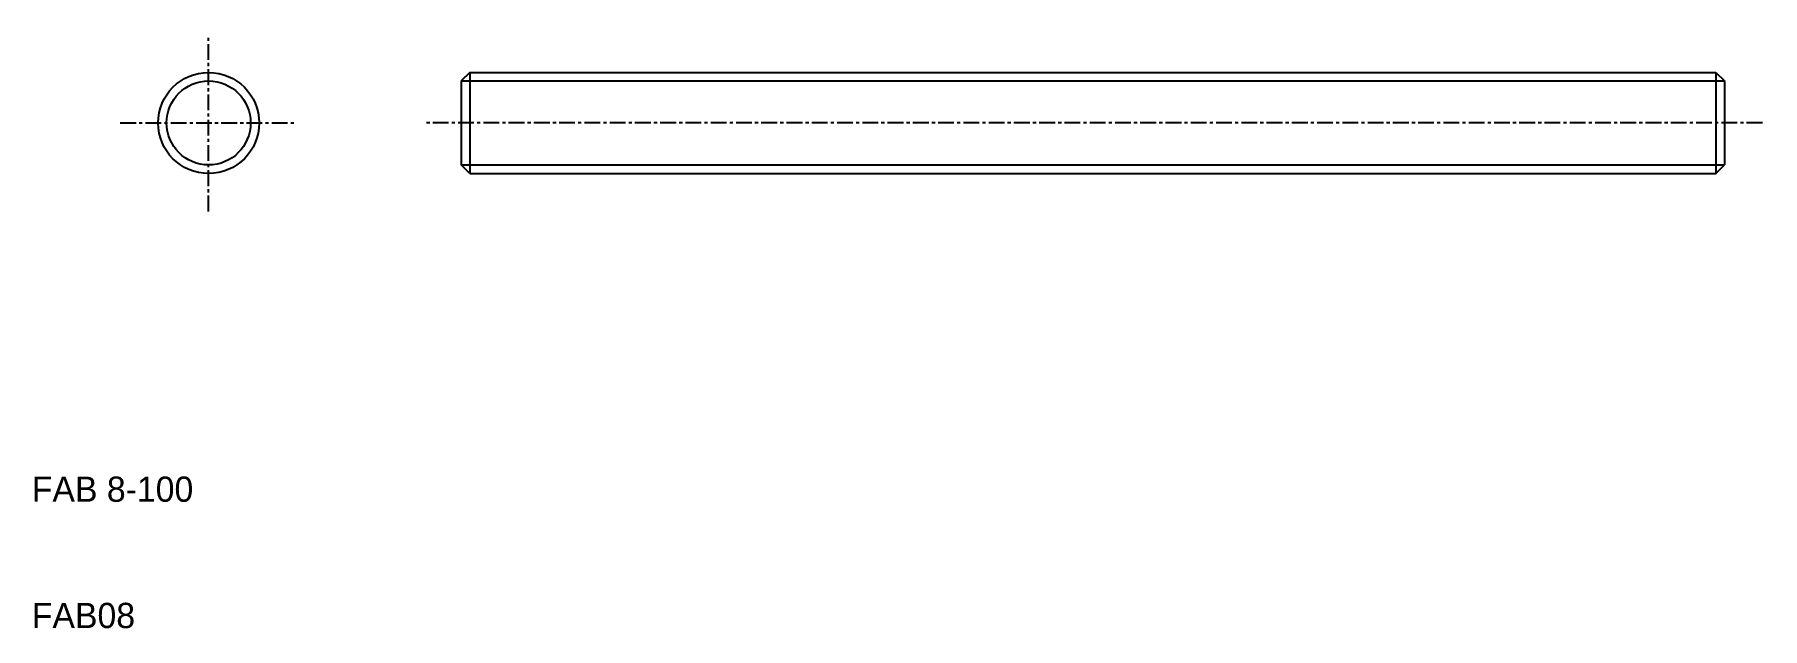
# Model space of a CAD drawing. Extents: x 10 to 147, y 10 to 57.
import ezdxf

# ---------------------------------------------------------------- set-up
doc = ezdxf.new("R2010")
doc.units = 0
doc.linetypes.add('CENTER', pattern=[2, 1.25, -0.25, 0.25, -0.25])
doc.layers.get('0').update_dxf_attribs({"linetype": 'CONTINUOUS'})
doc.layers.add('CENTER', color=1, linetype='CENTER')

msp = doc.modelspace()

# ---------------------------------------------------------------- linework, layer by layer
at = {"color": 7, "linetype": 'CONTINUOUS'}
for p, q in [((44.6765, 54), (44, 53.3235)), ((44.6765, 54), (143.3235, 54)), ((44.6765, 54), (44.6765, 46)), ((143.3235, 54), (143.3235, 46)), ((143.3235, 54), (144, 53.3235)), ((44, 53.3235), (44, 46.6765)), ((144, 53.3235), (144, 46.6765)), ((44.6765, 46), (44, 46.6765)), ((143.3235, 46), (144, 46.6765)), ((44.6765, 46), (143.3235, 46))]:
    msp.add_line(p, q, dxfattribs=at)
at = {"color": 3, "linetype": 'CONTINUOUS'}
for p, q in [((44, 53.3235), (144, 53.3235)), ((44, 46.6765), (144, 46.6765))]:
    msp.add_line(p, q, dxfattribs=at)
at = {"color": 7, "linetype": 'CONTINUOUS'}
msp.add_circle((24, 50), 4, dxfattribs=at)
at = {"color": 3, "linetype": 'CONTINUOUS'}
msp.add_circle((24, 50), 3.3235, dxfattribs=at)
at = {"layer": 'CENTER', "color": 1, "linetype": 'CENTER'}
for p, q in [((24, 43), (24, 57)), ((17, 50), (31, 50)), ((147, 50), (41, 50))]:
    msp.add_line(p, q, dxfattribs=at)

# ---------------------------------------------------------------- texts
at = {"color": 7, "linetype": 'CONTINUOUS'}
for s, p in [('FAB 8-100', (10, 20)), ('FAB08', (10, 10))]:
    msp.add_text(s, height=2, dxfattribs=at).set_placement(p)

doc.saveas('drawing.dxf')
